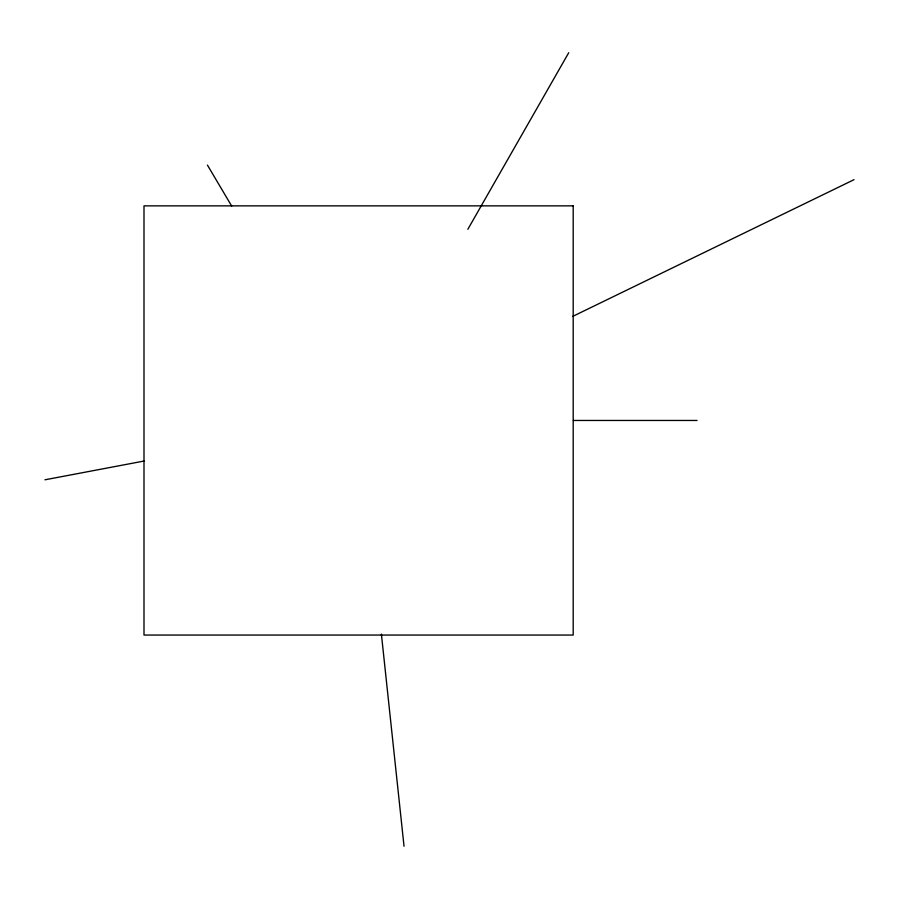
<?xml version="1.0" encoding="UTF-8"?>
<svg xmlns="http://www.w3.org/2000/svg" width="899" height="899" viewBox="0 0 899 899"><rect width="100%" height="100%" fill="white"/><g stroke="black" fill="none" stroke-linecap="round" stroke-linejoin="round"><path stroke-width="1.35" d="M467.84 229.29L568.73 52.726M572.91 316.302L854.05 179.665M44.95 479.796L143.997 461.052M573.483 420.462L697.085 420.462M207.433 165.09L231.672 206.051M381.39 634.065L404.033 846.274M573.191 205.86L143.997 205.86L143.997 635.054L573.191 635.054L573.191 205.86"/></g></svg>
